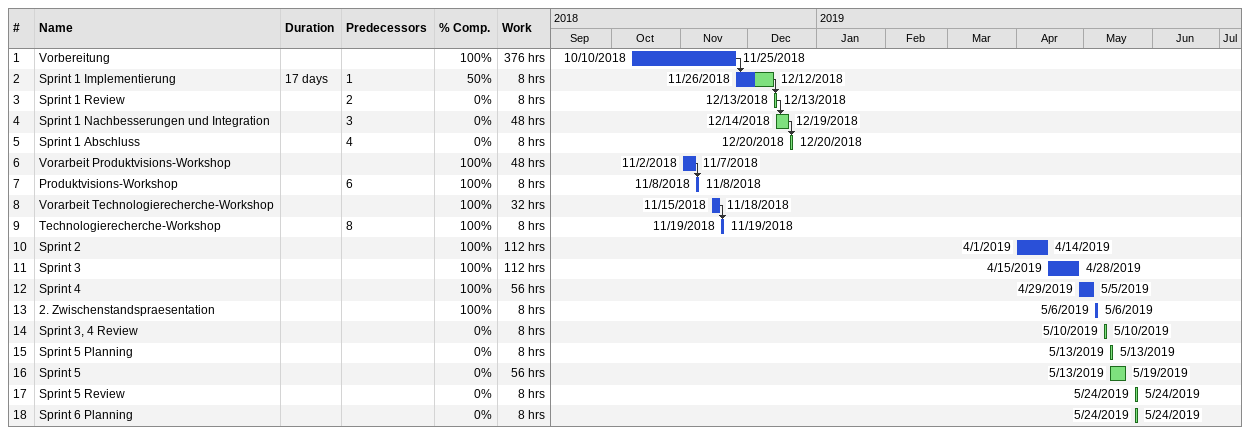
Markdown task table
| ID | Task | Duration | Start | Finish | Predecessors | % complete | Work (h) |
|---|---|---|---|---|---|---|---|
| 1 | Vorbereitung |  | 2018-10-10 | 2018-11-25 |  | 100 | 376 |
| 2 | Sprint 1 Implementierung | 17d | 2018-11-26 | 2018-12-12 | 1 | 50 | 8 |
| 3 | Sprint 1 Review |  | 2018-12-13 | 2018-12-13 | 2 | 0 | 8 |
| 4 | Sprint 1 Nachbesserungen und Integration |  | 2018-12-14 | 2018-12-19 | 3 | 0 | 48 |
| 5 | Sprint 1 Abschluss |  | 2018-12-20 | 2018-12-20 | 4 | 0 | 8 |
| 6 | Vorarbeit Produktvisions-Workshop |  | 2018-11-02 | 2018-11-07 |  | 100 | 48 |
| 7 | Produktvisions-Workshop |  | 2018-11-08 | 2018-11-08 | 6 | 100 | 8 |
| 8 | Vorarbeit Technologierecherche-Workshop |  | 2018-11-15 | 2018-11-18 |  | 100 | 32 |
| 9 | Technologierecherche-Workshop |  | 2018-11-19 | 2018-11-19 | 8 | 100 | 8 |
| 10 | Sprint 2 |  | 2019-04-01 | 2019-04-14 |  | 100 | 112 |
| 11 | Sprint 3 |  | 2019-04-15 | 2019-04-28 |  | 100 | 112 |
| 12 | Sprint 4 |  | 2019-04-29 | 2019-05-05 |  | 100 | 56 |
| 13 | 2. Zwischenstandspraesentation |  | 2019-05-06 | 2019-05-06 |  | 100 | 8 |
| 14 | Sprint 3, 4 Review |  | 2019-05-10 | 2019-05-10 |  | 0 | 8 |
| 15 | Sprint 5 Planning |  | 2019-05-13 | 2019-05-13 |  | 0 | 8 |
| 16 | Sprint 5 |  | 2019-05-13 | 2019-05-19 |  | 0 | 56 |
| 17 | Sprint 5 Review |  | 2019-05-24 | 2019-05-24 |  | 0 | 8 |
| 18 | Sprint 6 Planning |  | 2019-05-24 | 2019-05-24 |  | 0 | 8 |
